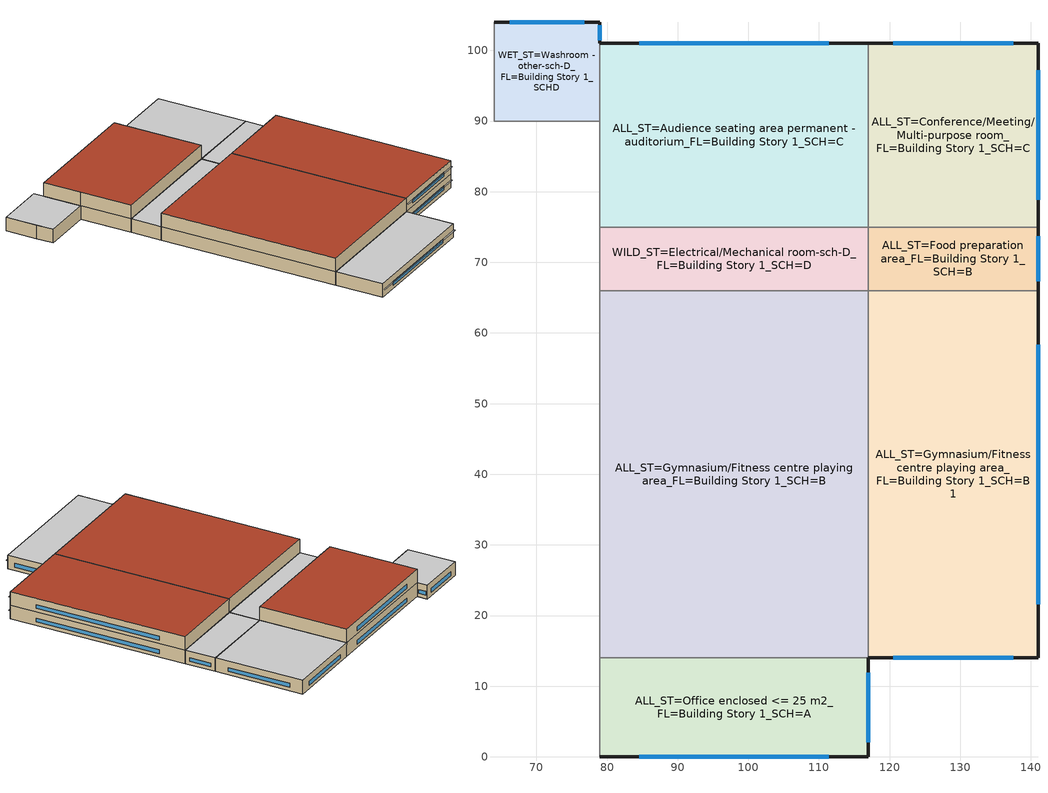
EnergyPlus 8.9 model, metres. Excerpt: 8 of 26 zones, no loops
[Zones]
ALL_ST=Audience seating area permanent - auditorium_FL=Building Story 1_SCH=C
 floor ground (BTAP-Grnd-Floor-Mass:U-0.757): 117,101 117,75 79,75 79,101 z0
 wall outside (BTAP-Ext-Wall-Mass:U-0.315-:{ "cond"=>0.06} adj ext wall insulation): 117,101 79,101 z0:4; 117,101 79,101 z4:8
 wall to WILD_ST=Electrical/Mechanical room-sch-D_FL=Building Story 1_SCH=D (BTAP-Int-Wall): 79,75 117,75 z0:4
 wall to ALL_ST=Conference/Meeting/Multi-purpose room_FL=Building Story 1_SCH=C (BTAP-Int-Wall): 117,75 117,101 z0:4
 wall to WILD_ST=Corridor/Transition area other-sch-D_FL=Building Story 1_SCH=D (BTAP-Int-Wall): 79,90 79,75 z0:4
 wall to WET_ST=Washroom - other-sch-D_FL=Building Story 1_SCHD (BTAP-Int-Wall): 79,101 79,90 z0:4
 wall to WILD_ST=Electrical/Mechanical room-sch-D_FL=Building Story 2_SCH=D (BTAP-Int-Wall): 79,75 117,75 z4:8
 wall to ALL_ST=Library reading area_FL=Building Story 2_SCH=C (BTAP-Int-Wall): 117,75 117,101 z4:8
 wall to WILD_ST=Corridor/Transition area other-sch-D_FL=Building Story 2_SCH=D (BTAP-Int-Wall): 79,90 79,75 z4:8
 wall to WET_ST=Washroom - other-sch-D_FL=Building Story 2_SCHD (BTAP-Int-Wall): 79,101 79,90 z4:8
 window (BTAP-Ext-DaylightDiffuser:U=0.210 SHGC=0.600-:{ "cond"=>0.7}): 111.42,101 84.58,101 z1:2.13; 111.42,101 84.58,101 z5:6.13
 roof outside (BTAP-Ext-Roof-Metal:U-0.193-:{ "cond"=>0.057} adj roof insulation): 117,75 117,101 79,101 79,75 z8
ALL_ST=Conference/Meeting/Multi-purpose room_FL=Building Story 1_SCH=C
 floor ground (BTAP-Grnd-Floor-Mass:U-0.757): 141,101 141,75 117,75 117,101 z0
 wall outside (BTAP-Ext-Wall-Mass:U-0.315-:{ "cond"=>0.06} adj ext wall insulation): 141,75 141,101 117,101 z0:4
 wall to ALL_ST=Food preparation area_FL=Building Story 1_SCH=B (BTAP-Int-Wall): 117,75 141,75 z0:4
 window (BTAP-Ext-DaylightDiffuser:U=0.210 SHGC=0.600-:{ "cond"=>0.7}): 141,78.83 141,97.17 / 137.47,101 120.53,101 z1:2.13
 ceiling to ALL_ST=Library reading area_FL=Building Story 2_SCH=C (BTAP-Int-Ceiling): 141,75 141,101 117,101 117,75 z4
ALL_ST=Food preparation area_FL=Building Story 1_SCH=B
 floor ground (BTAP-Grnd-Floor-Mass:U-0.757): 141,75 141,66 117,66 117,75 z0
 wall outside (BTAP-Ext-Wall-Mass:U-0.315-:{ "cond"=>0.06} adj ext wall insulation): 141,66 141,75 z0:4
 wall to ALL_ST=Gymnasium/Fitness centre playing area_FL=Building Story 1_SCH=B 1 (BTAP-Int-Wall): 117,66 141,66 z0:4
 wall to WILD_ST=Electrical/Mechanical room-sch-D_FL=Building Story 1_SCH=D (BTAP-Int-Wall): 117,75 117,66 z0:4
 window (BTAP-Ext-DaylightDiffuser:U=0.210 SHGC=0.600-:{ "cond"=>0.7}): 141,67.34 141,73.66 z1:2.14
 ceiling to ALL_ST=Library reading area_FL=Building Story 2_SCH=C (BTAP-Int-Ceiling): 141,66 141,75 117,75 117,66 z4
ALL_ST=Gymnasium/Fitness centre playing area_FL=Building Story 1_SCH=B
 floor ground (BTAP-Grnd-Floor-Mass:U-0.757): 117,66 117,14 79,14 79,66 z0
 wall to ALL_ST=Office enclosed <= 25 m2_FL=Building Story 1_SCH=A (BTAP-Int-Wall): 79,14 117,14 z0:4
 wall to ALL_ST=Gymnasium/Fitness centre playing area_FL=Building Story 1_SCH=B 1 (BTAP-Int-Wall): 117,14 117,66 z0:4; 117,14 117,66 z4:8
 wall to WILD_ST=Electrical/Mechanical room-sch-D_FL=Building Story 1_SCH=D (BTAP-Int-Wall): 117,66 79,66 z0:4
 wall to WILD_ST=Corridor/Transition area other-sch-D_FL=Building Story 1_SCH=D (BTAP-Int-Wall): 79,66 79,14 z0:4
 wall to ALL_ST=Office enclosed <= 25 m2_FL=Building Story 2_SCH=A (BTAP-Int-Wall): 79,14 117,14 z4:8
 wall to WILD_ST=Electrical/Mechanical room-sch-D_FL=Building Story 2_SCH=D (BTAP-Int-Wall): 117,66 79,66 z4:8
 wall to WILD_ST=Corridor/Transition area other-sch-D_FL=Building Story 2_SCH=D (BTAP-Int-Wall): 79,66 79,14 z4:8
 roof outside (BTAP-Ext-Roof-Metal:U-0.193-:{ "cond"=>0.057} adj roof insulation): 117,14 117,66 79,66 79,14 z8
ALL_ST=Gymnasium/Fitness centre playing area_FL=Building Story 1_SCH=B 1
 floor ground (BTAP-Grnd-Floor-Mass:U-0.757): 141,66 141,14 117,14 117,66 z0
 wall outside (BTAP-Ext-Wall-Mass:U-0.315-:{ "cond"=>0.06} adj ext wall insulation): 117,14 141,14 141,66 z0:4; 117,14 141,14 141,66 z4:8
 wall to ALL_ST=Library reading area_FL=Building Story 2_SCH=C (BTAP-Int-Wall): 141,66 117,66 z4:8
 window (BTAP-Ext-DaylightDiffuser:U=0.210 SHGC=0.600-:{ "cond"=>0.7}): 120.53,14 137.47,14 / 141,21.63 141,58.37 z1:2.13; 120.53,14 137.47,14 / 141,21.63 141,58.37 z5:6.13
 roof outside (BTAP-Ext-Roof-Metal:U-0.193-:{ "cond"=>0.057} adj roof insulation): 141,14 141,66 117,66 117,14 z8
ALL_ST=Office enclosed <= 25 m2_FL=Building Story 1_SCH=A
 floor ground (BTAP-Grnd-Floor-Mass:U-0.757): 117,14 117,0 79,0 79,14 z0
 wall outside (BTAP-Ext-Wall-Mass:U-0.315-:{ "cond"=>0.06} adj ext wall insulation): 79,0 117,0 117,14 z0:4
 wall to ALL_ST=Lobby - other_FL=Building Story 1_SCH=C (BTAP-Int-Wall): 79,14 79,0 z0:4
 window (BTAP-Ext-DaylightDiffuser:U=0.210 SHGC=0.600-:{ "cond"=>0.7}): 84.58,0 111.42,0 / 117,2.07 117,11.93 z1:2.13
 ceiling to ALL_ST=Office enclosed <= 25 m2_FL=Building Story 2_SCH=A (BTAP-Int-Ceiling): 117,0 117,14 79,14 79,0 z4
WET_ST=Washroom - other-sch-D_FL=Building Story 1_SCHD
 floor ground (BTAP-Grnd-Floor-Mass:U-0.757): 79,104 79,90 64,90 64,104 z0
 wall outside (BTAP-Ext-Wall-Mass:U-0.315-:{ "cond"=>0.06} adj ext wall insulation): 79,101 79,104 64,104 z0:4
 wall to WILD_ST=Corridor/Transition area other-sch-D_FL=Building Story 1_SCH=D (BTAP-Int-Wall): 64,90 79,90 z0:4
 wall to ALL_ST=Classroom/Lecture hall/Training room other_FL=Building Story 1_SCH=D 1 (BTAP-Int-Wall): 64,104 64,95 z0:4
 wall to WILD_ST=Corridor/Transition area other-sch-D_FL=Building Story 1_SCH=D 1 (BTAP-Int-Wall): 64,95 64,90 z0:4
 window (BTAP-Ext-DaylightDiffuser:U=0.210 SHGC=0.600-:{ "cond"=>0.7}): 79,101.46 79,103.54 z1:2.15; 76.79,104 66.21,104 z1:2.13
 ceiling to WET_ST=Washroom - other-sch-D_FL=Building Story 2_SCHD (BTAP-Int-Ceiling): 79,90 79,104 64,104 64,90 z4
WILD_ST=Electrical/Mechanical room-sch-D_FL=Building Story 1_SCH=D
 floor ground (BTAP-Grnd-Floor-Mass:U-0.757): 117,75 117,66 79,66 79,75 z0
 wall to WILD_ST=Corridor/Transition area other-sch-D_FL=Building Story 1_SCH=D (BTAP-Int-Wall): 79,75 79,66 z0:4
 ceiling to WILD_ST=Electrical/Mechanical room-sch-D_FL=Building Story 2_SCH=D (BTAP-Int-Ceiling): 117,66 117,75 79,75 79,66 z4
shading: 140.97,14 117.03,14 117.03,13.44 140.97,13.44 z2.37; 140.97,14 117.03,14 117.03,13.44 140.97,13.44 z6.37; 116.97,0 79.03,0 79.03,-0.56 116.97,-0.56 z2.36
[Building]
SecondarySchool-CAN_BC_Victoria.Intl.AP.717990_CWEC2016.epw created: 2019-08-07 21:14:20 +0000: North Axis {deg}=0; Terrain=City; Loads Convergence Tolerance Value=0.04; Temperature Convergence Tolerance Value {deltaC}=0.2; Solar Distribution=FullInteriorAndExterior; Maximum Number of Warmup Days=25; Minimum Number of Warmup Days=6
[Site:Location]
Victoria Intl AP: Latitude {deg}=48.647; Longitude {deg}=-123.426; Time Zone {hr}=-8; Elevation {m}=19.5
[Site:GroundTemperature:BuildingSurface]
19.527, 19.502, 19.536, 19.598, 20.002, 21.64, 22.225, 22.375, 21.449, 20.121, 19.802, 19.633
[Site:WaterMainsTemperature]
Calculation Method=Correlation; Annual Average Outdoor Air Temperature {C}=10.0917; Maximum Difference In Monthly Average Outdoor Air Temperatures {deltaC}=12.6
[SizingPeriod:DesignDay] Day of Month=21; Dry-Bulb Temperature Range Modifier Type=DefaultMultipliers; Humidity Condition Type=Wetbulb; Barometric Pressure {Pa}=101091; Rain Indicator=No; Snow Indicator=No; Daylight Saving Time Indicator=No
Name | Month | Day Type | Maximum Dry-Bulb Temperature {C} | Daily Dry-Bulb Temperature Range {deltaC} | Wetbulb or DewPoint at Maximum Dry-Bulb {C} | Wind Speed {m/s} | Wind Direction {deg} | Solar Model Indicator | ASHRAE Clear Sky Optical Depth for Beam Irradiance (taub) | ASHRAE Clear Sky Optical Depth for Diffuse Irradiance (taud) | Sky Clearness
Victoria Intl AP Ann Clg .4% Condns DB=>MWB | 7 | SummerDesignDay | 26.7 | 10.1 | 17.7 | 2.8 | 120 | ASHRAETau | 0.349 | 2.532
Victoria Intl AP Ann Htg 99.6% Condns DB | 12 | WinterDesignDay | -4 | 0 | -4 | 3.8 | 250 | ASHRAEClearSky |  |  | 0
[Material] Thermal Absorptance=0.9
Name | Roughness | Thickness {m} | Conductivity {W/m-K} | Density {kg/m3} | Specific Heat {J/kg-K} | Solar Absorptance | Visible Absorptance
1/2IN Gypsum 1 | Smooth | 0.0127 | 0.16 | 784.9 | 830 | 0.4 | 0.4
100mm Normalweight concrete floor | MediumSmooth | 0.1016 | 2.31 | 2322 | 832 | 0.7 | 0.7
1IN Stucco 1 | Smooth | 0.0253 | 0.6918 | 1858 | 837 | 0.7 | 0.92
6 in. Normalweight Concrete Floor | MediumRough | 0.1524 | 2.31 | 2322 | 832 | 0.7 | 0.7
8IN CONCRETE HW RefBldg 1 | Rough | 0.2032 | 1.311 | 2240 | 836.8 | 0.7 | 0.7
G01 13mm gypsum board | Smooth | 0.0127 | 0.16 | 800 | 1090 | 0.7 | 0.5
Metal Roof Surface 1 | Smooth | 0.0008 | 45.28 | 7824 | 500 | 0.7 | 0.7
[Material:NoMass] Roughness=Smooth; Thermal Absorptance=0.9; Solar Absorptance=0.7
Name | Thermal Resistance {m2-K/W} | Visible Absorptance
Typical Carpet Pad | 0.21648 | 0.8
Typical Carpet Pad 2 | 1.25503 | 0.8
Typical Insulation 6 R-93.1_R-value 40.0 (ft^2*h*R/Btu) | 7.04441 | 0.7
Typical Insulation 6 R-99.97_R-value 50.0 (ft^2*h*R/Btu) | 8.80551 | 0.7
[WindowMaterial:SimpleGlazingSystem]
SimpleGlazing:U=0.210 SHGC=0.600 1 U-0.12: U-Factor {W/m2-K}=1; Solar Heat Gain Coefficient=0.6; Visible Transmittance=0.21
[Construction]
BTAP-Ext-DaylightDiffuser:U=0.210 SHGC=0.600-:{ "cond"=>0.7}: SimpleGlazing:U=0.210 SHGC=0.600 1 U-0.12
BTAP-Ext-Roof-Metal:U-0.193-:{ "cond"=>0.057} adj roof insulation: Metal Roof Surface 1, Typical Insulation 6 R-99.97_R-value 50.0 (ft^2*h*R/Btu)
BTAP-Ext-Wall-Mass:U-0.315-:{ "cond"=>0.06} adj ext wall insulation: 1IN Stucco 1, 8IN CONCRETE HW RefBldg 1, Typical Insulation 6 R-93.1_R-value 40.0 (ft^2*h*R/Btu), 1/2IN Gypsum 1
BTAP-Grnd-Floor-Mass:U-0.757: 6 in. Normalweight Concrete Floor, Typical Carpet Pad 2
BTAP-Int-Ceiling: Typical Carpet Pad, 100mm Normalweight concrete floor
BTAP-Int-Wall: G01 13mm gypsum board, G01 13mm gypsum board
[Zone] Part of Total Floor Area=Yes
ALL_ST=Audience seating area permanent - auditorium_FL=Building Story 1_SCH=C; ALL_ST=Conference/Meeting/Multi-purpose room_FL=Building Story 1_SCH=C; ALL_ST=Food preparation area_FL=Building Story 1_SCH=B; ALL_ST=Gymnasium/Fitness centre playing area_FL=Building Story 1_SCH=B; ALL_ST=Gymnasium/Fitness centre playing area_FL=Building Story 1_SCH=B 1; ALL_ST=Office enclosed <= 25 m2_FL=Building Story 1_SCH=A; WET_ST=Washroom - other-sch-D_FL=Building Story 1_SCHD; WILD_ST=Electrical/Mechanical room-sch-D_FL=Building Story 1_SCH=D
[ZoneInfiltration:DesignFlowRate] Schedule=Always On Discrete; Design Flow Rate Calculation Method=Flow/ExteriorArea; Flow per Exterior Surface Area {m3/s-m2}=3.4401e-05; Constant Term Coefficient=0; Temperature Term Coefficient=0; Velocity Term Coefficient=0.224; Velocity Squared Term Coefficient=0
Name | Zone or ZoneList
Auditorium_ZN_1_FLR_1 Infiltration | ALL_ST=Audience seating area permanent - auditorium_FL=Building Story 1_SCH=C
Cafeteria_ZN_1_FLR_1 Infiltration | ALL_ST=Conference/Meeting/Multi-purpose room_FL=Building Story 1_SCH=C
Kitchen_ZN_1_FLR_1 Infiltration | ALL_ST=Food preparation area_FL=Building Story 1_SCH=B
Gym_ZN_1_FLR_1 Infiltration | ALL_ST=Gymnasium/Fitness centre playing area_FL=Building Story 1_SCH=B
Aux_Gym_ZN_1_FLR_1 Infiltration | ALL_ST=Gymnasium/Fitness centre playing area_FL=Building Story 1_SCH=B 1
Offices_ZN_1_FLR_1 Infiltration | ALL_ST=Office enclosed <= 25 m2_FL=Building Story 1_SCH=A
Bathrooms_ZN_1_FLR_1 Infiltration | WET_ST=Washroom - other-sch-D_FL=Building Story 1_SCHD
[Schedule:Constant]
Always On Discrete: Hourly Value=1
